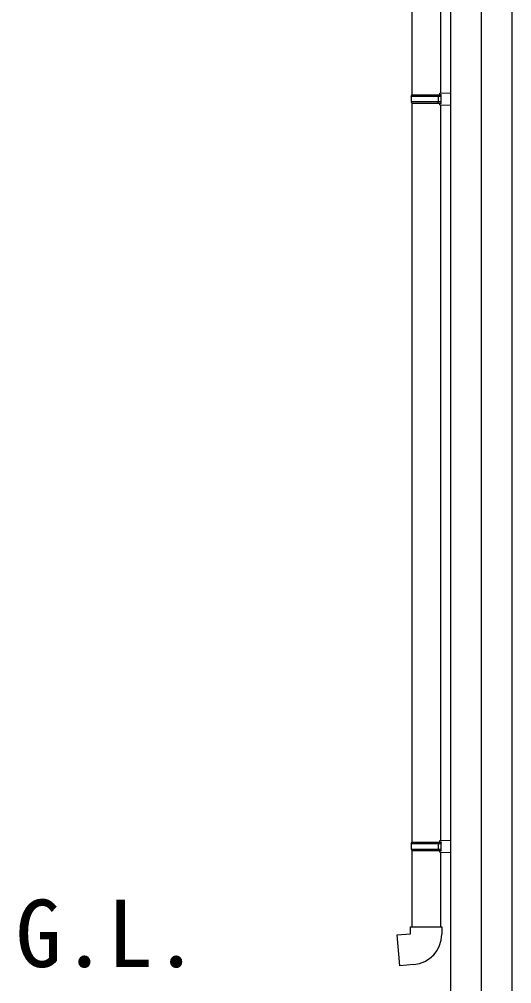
# Model space of a CAD drawing. Units: millimetres, scale not verified. Extents: x -7000 to 7000, y -10401 to 10355.
# Drawn here: x -5330 to -4603, y 2067 to 3492 of the extents above; entities that cross this region are included whole.
import ezdxf
from ezdxf.enums import TextEntityAlignment as Align

# ---------------------------------------------------------------- set-up
doc = ezdxf.new("R2010")
doc.units = ezdxf.units.MM
doc.header["$LTSCALE"] = 50
for name, color, linetype in [('0-2_USER1', 3, 'Continuous'), ('0-3_YKK_12', 2, 'Continuous'), ('0-4_YKK_13', 4, 'Continuous'), ('0-5_YKK_A1', 4, 'Continuous')]:
    doc.layers.add(name, color=color, linetype=linetype)
doc.styles.add('ＭＳ ゴシック', font='')
doc.styles.get('ＭＳ ゴシック').set_extended_font_data('MS Gothic')

msp = doc.modelspace()

# ---------------------------------------------------------------- linework, layer by layer
at = {"layer": '0-3_YKK_12'}
msp.add_line((-4647.86, 4637.08), (-4647.86, 1443.51), dxfattribs=at)
at = {"layer": '0-4_YKK_13'}
for p, q in [((-4750.06, 4473.34), (-4750.06, 3380.47)), ((-4708.06, 4470.78), (-4708.06, 3383.02)), ((-4751.06, 3378.47), (-4750.06, 3380.47)), ((-4750.06, 3380.47), (-4707.06, 3380.47)), ((-4711.54, 3378.47), (-4711.97, 3380.47)), ((-4709.06, 3382.97), (-4693.06, 3383.44)), ((-4709.06, 3380.97), (-4709.06, 3382.97)), ((-4709.06, 3380.97), (-4707.06, 3380.97)), ((-4693.06, 3383.44), (-4693.06, 3365.49)), ((-4751.06, 3378.47), (-4707.06, 3378.47)), ((-4751.06, 3378.47), (-4751.06, 3370.47)), ((-4751.06, 3370.47), (-4707.06, 3370.47)), ((-4751.06, 3370.47), (-4750.06, 3368.47)), ((-4750.06, 3368.47), (-4707.06, 3368.47)), ((-4750.06, 3368.47), (-4750.06, 2275.59)), ((-4709.06, 3365.97), (-4709.06, 3367.97)), ((-4709.06, 3365.97), (-4693.06, 3365.49)), ((-4708.06, 3365.91), (-4708.06, 2278.15)), ((-4751.06, 2273.59), (-4750.06, 2275.59)), ((-4751.06, 2273.59), (-4707.06, 2273.59)), ((-4751.06, 2273.59), (-4751.06, 2265.59)), ((-4750.06, 2275.59), (-4707.06, 2275.59)), ((-4711.54, 2273.59), (-4711.97, 2275.59)), ((-4709.06, 2278.09), (-4693.06, 2278.56)), ((-4709.06, 2276.09), (-4709.06, 2278.09)), ((-4709.06, 2276.09), (-4707.06, 2276.09)), ((-4707.06, 2275.59), (-4707.06, 2275.04)), ((-4693.06, 2278.56), (-4693.06, 2260.62)), ((-4751.06, 2265.59), (-4707.06, 2265.59)), ((-4751.06, 2265.59), (-4750.06, 2263.59)), ((-4750.06, 2263.59), (-4707.06, 2263.59)), ((-4750.06, 2263.59), (-4750.06, 2150.48)), ((-4709.06, 2261.09), (-4709.06, 2263.09)), ((-4709.06, 2261.09), (-4693.06, 2260.62)), ((-4708.06, 2261.03), (-4708.06, 2150.48)), ((-4752.06, 2150.48), (-4706.06, 2150.48)), ((-4752.06, 2140.48), (-4752.06, 2150.48)), ((-4706.06, 2150.48), (-4706.06, 2139.56))]:
    msp.add_line(p, q, dxfattribs=at)
for points in [[(-4709.06, 3367.97), (-4707.06, 3367.97), (-4707.06, 3380.97)], [(-4711.54, 3378.47), (-4711.54, 3370.47), (-4711.97, 3368.47)], [(-4711.54, 2273.59), (-4711.54, 2265.59), (-4711.97, 2263.59)], [(-4709.06, 2263.09), (-4707.06, 2263.09), (-4707.06, 2276.09)], [(-4747.14, 2094.73), (-4767.98, 2092.91), (-4771.99, 2138.74), (-4752.06, 2140.48)]]:
    msp.add_lwpolyline(points, dxfattribs=at)
msp.add_arc((-4751.06, 2139.56), 45, 275, 0, dxfattribs=at)
at = {"layer": '0-5_YKK_A1'}
for p, q in [((-4693.06, 4663), (-4693.06, 1543.51)), ((-4602.66, 4663), (-4602.66, 1543.51))]:
    msp.add_line(p, q, dxfattribs=at)

# ---------------------------------------------------------------- texts
at = {"layer": '0-2_USER1', "style": 'ＭＳ ゴシック'}
msp.add_text('G.L.', height=99.71, dxfattribs=at).set_placement((-5335.87, 2061.26), align=Align.BOTTOM_LEFT)

doc.saveas('drawing.dxf')
